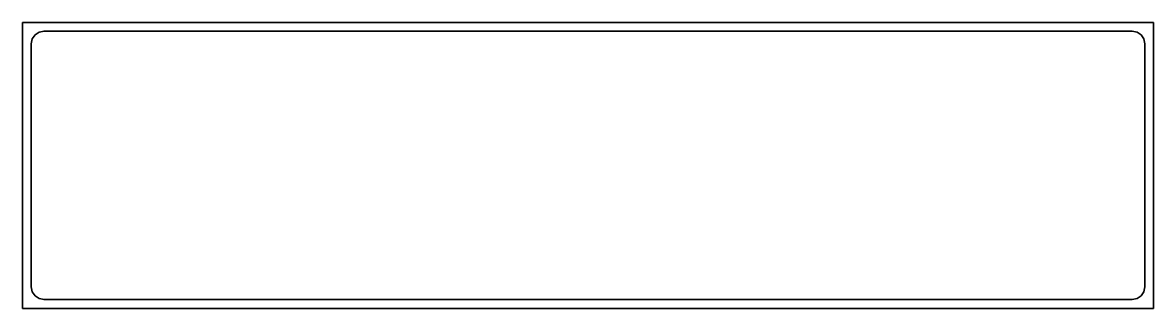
# Model space of a CAD drawing. Header units: millimetres. Extents: x -561 to 771, y -20 to 317.
import ezdxf

# ---------------------------------------------------------------- set-up
doc = ezdxf.new("R2010")
doc.units = ezdxf.units.MM
doc.header["$MEASUREMENT"] = 0
doc.layers.get('0').update_dxf_attribs({"lineweight": 0})
doc.layers.add('Safety', color=7, linetype='Continuous', lineweight=0)

msp = doc.modelspace()

# ---------------------------------------------------------------- linework, layer by layer
at = {"color": 250, "lineweight": 35, "true_color": 0x231f20}
msp.add_lwpolyline([(745.6, -9.3), (425.4, -9.3), (105.1, -9.3), (-215.1, -9.3), (-535.4, -9.3), (-541.2, -8.1), (-546, -4.9), (-549.2, -0.1), (-550.4, 5.7), (-550.4, 77.2), (-550.4, 148.7), (-550.4, 220.2), (-550.4, 291.7), (-549.2, 297.5), (-546, 302.3), (-541.2, 305.5), (-535.4, 306.7), (-215.1, 306.7), (105.1, 306.7), (425.4, 306.7), (745.6, 306.7), (751.5, 305.5), (756.2, 302.3), (759.4, 297.5), (760.6, 291.7), (760.6, 220.2), (760.6, 148.7), (760.6, 77.2), (760.6, 5.7), (759.4, -0.1), (756.2, -4.9), (751.5, -8.1)], close=True, dxfattribs=at)
at = {"layer": 'Safety', "color": 250, "lineweight": 35, "true_color": 0x231f20}
msp.add_lwpolyline([(770.6, 316.7), (-560.6, 316.7), (-560.6, -19.7), (770.6, -19.7)], close=True, dxfattribs=at)

doc.saveas('drawing.dxf')
